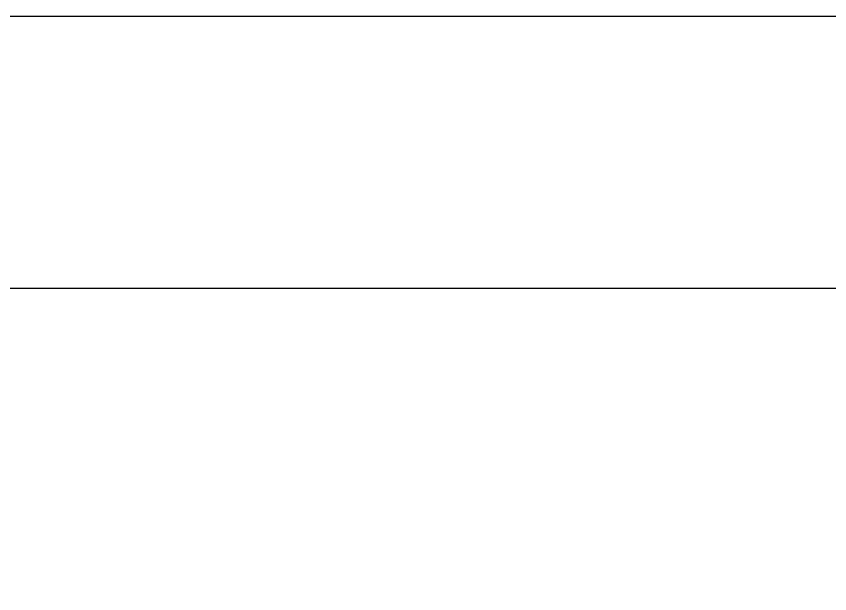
# Model space of a CAD drawing. Header units: metres. Extents: x 149 to 429, y -3 to 162.
# Drawn here: x 356.2598 to 356.7086, y 96.5233 to 96.842 of the extents above; entities that cross this region are included whole.
import ezdxf

# ---------------------------------------------------------------- set-up
doc = ezdxf.new("R2010")
doc.units = ezdxf.units.M
doc.layers.add('1053_ARQ_BASE_MATADOURO_dwg', color=7, linetype='Continuous', lineweight=5, true_color=0x767676)
doc.layers.add('A-PAREDE', color=7, linetype='Continuous', lineweight=30)

# ---------------------------------------------------------------- blocks, each defined once
blk = doc.blocks.new('1053_ARQ_BASE_MATADOURO_dwg_arq geral tgov-4039641-TÉRREO 1_20 - Dependente 2')
at = {"layer": 'A-PAREDE', "color": 253, "true_color": 0xaaaaaa, "flags": 128}
for points in [[(17.23292, 13.65592), (20.43292, 13.65592), (20.43292, 12.48007)], [(20.13292, 10.60592), (17.53292, 10.60592), (17.38292, 10.75592), (17.38292, 13.35592), (17.53292, 13.50592), (20.13292, 13.50592), (20.28292, 13.35592), (20.28292, 13.07758)]]:
    blk.add_lwpolyline(points, dxfattribs=at)
blk = doc.blocks.new('1053_ARQ_BASE_MATADOURO_dwg-3625622-TÉRREO 1_20 - Dependente 2')
blk.add_blockref('1053_ARQ_BASE_MATADOURO_dwg_arq geral tgov-4039641-TÉRREO 1_20 - Dependente 2', (130.20979, 83.18603))

msp = doc.modelspace()

# ---------------------------------------------------------------- block references
at = {"layer": '1053_ARQ_BASE_MATADOURO_dwg', "color": 253, "true_color": 0xaaaaaa}
msp.add_blockref('1053_ARQ_BASE_MATADOURO_dwg-3625622-TÉRREO 1_20 - Dependente 2', (206.40504, 0), dxfattribs=at)

doc.saveas('drawing.dxf')
